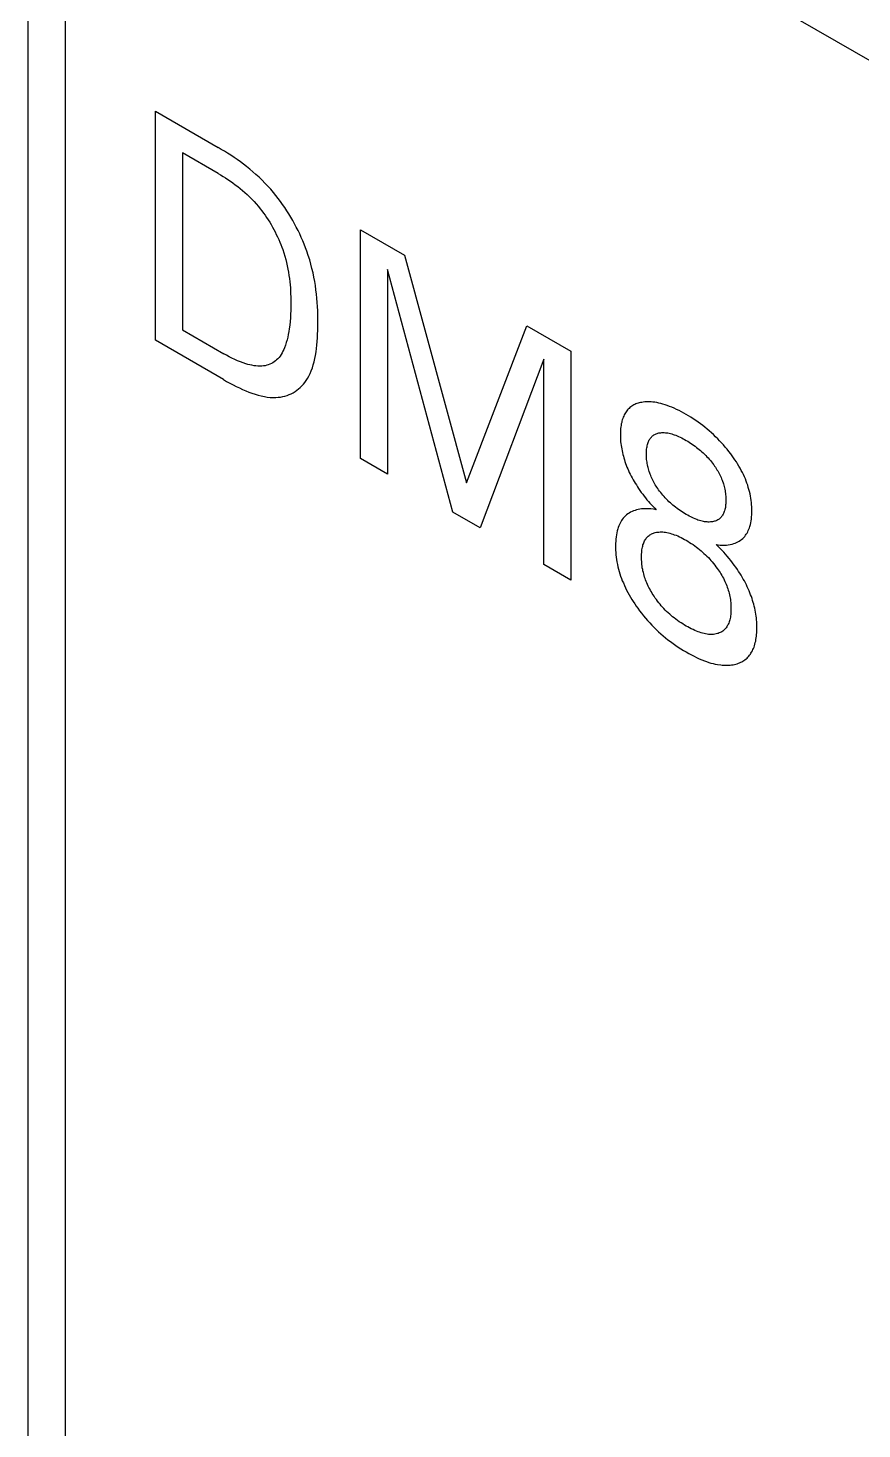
# Model space of a CAD drawing. Extents: x 0 to 420, y 0 to 297.
# Drawn here: x 170.49 to 177.03, y 143.83 to 154.82 of the extents above; entities that cross this region are included whole.
import ezdxf

# ---------------------------------------------------------------- set-up
doc = ezdxf.new("R2010")
doc.units = 0
doc.header["$LTSCALE"] = 23.1
doc.layers.add('40000_ISO', color=7, linetype='CONTINUOUS')

msp = doc.modelspace()

# ---------------------------------------------------------------- linework, layer by layer
at = {"layer": '40000_ISO', "color": 7, "linetype": 'CONTINUOUS'}
for p, q in [((170.486, 123.512), (170.486, 158.621)), ((170.779, 123.103), (170.779, 158.213)), ((194.467, 144.537), (170.779, 158.213)), ((171.486, 152.375), (171.486, 154.171)), ((171.486, 154.171), (171.979, 153.887)), ((171.698, 153.845), (171.698, 152.456)), ((171.979, 153.683), (171.698, 153.845)), ((172.003, 153.872), (171.979, 153.887)), ((172.028, 153.857), (172.003, 153.872)), ((172.053, 153.842), (172.028, 153.857)), ((172.078, 153.826), (172.053, 153.842)), ((172.103, 153.809), (172.078, 153.826)), ((172.128, 153.792), (172.103, 153.809)), ((172.153, 153.774), (172.128, 153.792)), ((171.979, 153.683), (171.998, 153.672)), ((171.998, 153.672), (172.017, 153.66)), ((172.178, 153.756), (172.153, 153.774)), ((172.202, 153.737), (172.178, 153.756)), ((172.227, 153.717), (172.202, 153.737)), ((172.251, 153.697), (172.227, 153.717)), ((172.275, 153.676), (172.251, 153.697)), ((172.299, 153.654), (172.275, 153.676)), ((172.017, 153.66), (172.036, 153.648)), ((172.036, 153.648), (172.055, 153.636)), ((172.055, 153.636), (172.075, 153.623)), ((172.075, 153.623), (172.094, 153.609)), ((172.094, 153.609), (172.113, 153.595)), ((172.113, 153.595), (172.132, 153.581)), ((172.132, 153.581), (172.151, 153.566)), ((172.151, 153.566), (172.17, 153.55)), ((172.323, 153.631), (172.299, 153.654)), ((172.346, 153.608), (172.323, 153.631)), ((172.369, 153.584), (172.346, 153.608)), ((172.391, 153.559), (172.369, 153.584)), ((172.413, 153.533), (172.391, 153.559)), ((172.17, 153.55), (172.189, 153.534)), ((172.189, 153.534), (172.207, 153.517)), ((172.207, 153.517), (172.225, 153.5)), ((172.225, 153.5), (172.243, 153.482)), ((172.243, 153.482), (172.261, 153.463)), ((172.261, 153.463), (172.278, 153.444)), ((172.432, 153.511), (172.413, 153.533)), ((172.45, 153.488), (172.432, 153.511)), ((172.467, 153.464), (172.45, 153.488)), ((172.484, 153.44), (172.467, 153.464)), ((172.278, 153.444), (172.295, 153.424)), ((172.295, 153.424), (172.309, 153.407)), ((172.309, 153.407), (172.322, 153.391)), ((172.322, 153.391), (172.334, 153.373)), ((172.334, 153.373), (172.347, 153.356)), ((172.347, 153.356), (172.359, 153.338)), ((172.359, 153.338), (172.371, 153.319)), ((172.501, 153.416), (172.484, 153.44)), ((172.517, 153.391), (172.501, 153.416)), ((172.533, 153.366), (172.517, 153.391)), ((172.549, 153.34), (172.533, 153.366)), ((172.564, 153.314), (172.549, 153.34)), ((172.371, 153.319), (172.383, 153.301)), ((172.383, 153.301), (172.394, 153.282)), ((172.394, 153.282), (172.405, 153.263)), ((172.405, 153.263), (172.415, 153.243)), ((172.415, 153.243), (172.426, 153.224)), ((172.578, 153.288), (172.564, 153.314)), ((172.592, 153.262), (172.578, 153.288)), ((172.606, 153.235), (172.592, 153.262)), ((172.619, 153.209), (172.606, 153.235)), ((173.095, 151.446), (173.095, 153.242)), ((173.095, 153.242), (173.44, 153.043)), ((172.426, 153.224), (172.435, 153.204)), ((172.435, 153.204), (172.445, 153.185)), ((172.445, 153.185), (172.454, 153.165)), ((172.454, 153.165), (172.462, 153.145)), ((172.462, 153.145), (172.47, 153.125)), ((172.47, 153.125), (172.478, 153.105)), ((172.631, 153.182), (172.619, 153.209)), ((172.643, 153.155), (172.631, 153.182)), ((172.654, 153.128), (172.643, 153.155)), ((172.664, 153.101), (172.654, 153.128)), ((172.478, 153.105), (172.485, 153.086)), ((172.485, 153.086), (172.494, 153.06)), ((172.494, 153.06), (172.502, 153.034)), ((172.502, 153.034), (172.509, 153.009)), ((172.509, 153.009), (172.515, 152.984)), ((172.674, 153.074), (172.664, 153.101)), ((172.686, 153.04), (172.674, 153.074)), ((172.697, 153.005), (172.686, 153.04)), ((173.44, 153.043), (173.929, 151.257)), ((172.515, 152.984), (172.521, 152.958)), ((172.521, 152.958), (172.526, 152.933)), ((172.526, 152.933), (172.53, 152.908)), ((172.53, 152.908), (172.534, 152.883)), ((172.707, 152.971), (172.697, 153.005)), ((172.715, 152.937), (172.707, 152.971)), ((172.723, 152.903), (172.715, 152.937)), ((172.73, 152.87), (172.723, 152.903)), ((173.308, 152.931), (173.308, 151.323)), ((173.821, 151.027), (173.308, 152.931)), ((172.534, 152.883), (172.538, 152.859)), ((172.538, 152.859), (172.54, 152.834)), ((172.54, 152.834), (172.543, 152.81)), ((172.543, 152.81), (172.545, 152.786)), ((172.736, 152.836), (172.73, 152.87)), ((172.742, 152.803), (172.736, 152.836)), ((172.746, 152.77), (172.742, 152.803)), ((172.545, 152.786), (172.546, 152.762)), ((172.546, 152.762), (172.547, 152.738)), ((172.547, 152.738), (172.548, 152.714)), ((172.548, 152.714), (172.548, 152.691)), ((172.548, 152.691), (172.549, 152.668)), ((172.75, 152.737), (172.746, 152.77)), ((172.753, 152.704), (172.75, 152.737)), ((172.756, 152.671), (172.753, 152.704)), ((172.547, 152.578), (172.545, 152.55)), ((172.548, 152.608), (172.547, 152.578)), ((172.549, 152.668), (172.548, 152.638)), ((172.548, 152.638), (172.548, 152.608)), ((172.758, 152.639), (172.756, 152.671)), ((172.76, 152.606), (172.758, 152.639)), ((172.761, 152.574), (172.76, 152.606)), ((172.761, 152.542), (172.761, 152.574)), ((172.536, 152.465), (172.533, 152.442)), ((172.54, 152.493), (172.536, 152.465)), ((172.543, 152.521), (172.54, 152.493)), ((172.545, 152.55), (172.543, 152.521)), ((172.76, 152.451), (172.761, 152.481)), ((172.761, 152.511), (172.761, 152.542)), ((172.761, 152.481), (172.761, 152.511)), ((173.929, 151.257), (174.402, 152.488)), ((174.402, 152.488), (174.747, 152.288)), ((172.02, 152.066), (171.486, 152.375)), ((171.698, 152.456), (172.022, 152.269)), ((172.513, 152.356), (172.506, 152.336)), ((172.519, 152.377), (172.513, 152.356)), ((172.524, 152.398), (172.519, 152.377)), ((172.529, 152.42), (172.524, 152.398)), ((172.533, 152.442), (172.529, 152.42)), ((172.754, 152.337), (172.756, 152.365)), ((172.756, 152.365), (172.758, 152.393)), ((172.758, 152.393), (172.759, 152.422)), ((172.759, 152.422), (172.76, 152.451)), ((172.043, 152.257), (172.022, 152.269)), ((172.065, 152.245), (172.043, 152.257)), ((172.087, 152.234), (172.065, 152.245)), ((172.456, 152.24), (172.447, 152.23)), ((172.464, 152.251), (172.456, 152.24)), ((172.472, 152.263), (172.464, 152.251)), ((172.48, 152.276), (172.472, 152.263)), ((172.487, 152.289), (172.48, 152.276)), ((172.493, 152.302), (172.487, 152.289)), ((172.499, 152.316), (172.493, 152.302)), ((172.506, 152.336), (172.499, 152.316)), ((172.737, 152.231), (172.742, 152.256)), ((172.742, 152.256), (172.747, 152.283)), ((172.747, 152.283), (172.751, 152.31)), ((172.751, 152.31), (172.754, 152.337)), ((174.747, 152.288), (174.747, 150.492)), ((172.109, 152.223), (172.087, 152.234)), ((172.131, 152.214), (172.109, 152.223)), ((172.153, 152.205), (172.131, 152.214)), ((172.175, 152.197), (172.153, 152.205)), ((172.196, 152.19), (172.175, 152.197)), ((172.212, 152.185), (172.196, 152.19)), ((172.228, 152.181), (172.212, 152.185)), ((172.244, 152.178), (172.228, 152.181)), ((172.26, 152.175), (172.244, 152.178)), ((172.275, 152.173), (172.26, 152.175)), ((172.291, 152.172), (172.275, 152.173)), ((172.306, 152.171), (172.291, 152.172)), ((172.32, 152.172), (172.306, 152.171)), ((172.335, 152.173), (172.32, 152.172)), ((172.348, 152.175), (172.335, 152.173)), ((172.36, 152.178), (172.348, 152.175)), ((172.372, 152.182), (172.36, 152.178)), ((172.384, 152.186), (172.372, 152.182)), ((172.396, 152.192), (172.384, 152.186)), ((172.407, 152.198), (172.396, 152.192)), ((172.417, 152.204), (172.407, 152.198)), ((172.428, 152.212), (172.417, 152.204)), ((172.437, 152.22), (172.428, 152.212)), ((172.447, 152.23), (172.437, 152.22)), ((172.7, 152.114), (172.709, 152.135)), ((172.709, 152.135), (172.718, 152.158)), ((172.718, 152.158), (172.725, 152.181)), ((172.725, 152.181), (172.732, 152.206)), ((172.732, 152.206), (172.737, 152.231)), ((174.534, 152.225), (174.035, 150.903)), ((174.534, 150.615), (174.534, 152.225)), ((172.02, 152.066), (172.045, 152.052)), ((172.045, 152.052), (172.07, 152.038)), ((172.07, 152.038), (172.095, 152.025)), ((172.095, 152.025), (172.12, 152.012)), ((172.635, 152.017), (172.647, 152.03)), ((172.647, 152.03), (172.658, 152.044)), ((172.658, 152.044), (172.669, 152.058)), ((172.669, 152.058), (172.679, 152.074)), ((172.679, 152.074), (172.69, 152.093)), ((172.69, 152.093), (172.7, 152.114)), ((172.12, 152.012), (172.145, 152)), ((172.145, 152), (172.17, 151.989)), ((172.17, 151.989), (172.195, 151.978)), ((172.195, 151.978), (172.22, 151.968)), ((172.22, 151.968), (172.244, 151.959)), ((172.244, 151.959), (172.269, 151.951)), ((172.269, 151.951), (172.293, 151.944)), ((172.293, 151.944), (172.317, 151.938)), ((172.317, 151.938), (172.341, 151.933)), ((172.341, 151.933), (172.364, 151.929)), ((172.364, 151.929), (172.387, 151.926)), ((172.387, 151.926), (172.41, 151.925)), ((172.41, 151.925), (172.432, 151.925)), ((172.432, 151.925), (172.45, 151.927)), ((172.45, 151.927), (172.468, 151.929)), ((172.468, 151.929), (172.486, 151.932)), ((172.486, 151.932), (172.503, 151.937)), ((172.503, 151.937), (172.519, 151.942)), ((172.519, 151.942), (172.536, 151.948)), ((172.536, 151.948), (172.551, 151.955)), ((172.551, 151.955), (172.567, 151.963)), ((172.567, 151.963), (172.582, 151.972)), ((172.582, 151.972), (172.596, 151.982)), ((172.596, 151.982), (172.61, 151.993)), ((172.61, 151.993), (172.623, 152.004)), ((172.623, 152.004), (172.635, 152.017)), ((175.175, 151.805), (175.171, 151.797)), ((175.18, 151.813), (175.175, 151.805)), ((175.186, 151.82), (175.18, 151.813)), ((175.191, 151.828), (175.186, 151.82)), ((175.197, 151.834), (175.191, 151.828)), ((175.204, 151.84), (175.197, 151.834)), ((175.21, 151.846), (175.204, 151.84)), ((175.217, 151.852), (175.21, 151.846)), ((175.225, 151.858), (175.217, 151.852)), ((175.233, 151.862), (175.225, 151.858)), ((175.241, 151.867), (175.233, 151.862)), ((175.249, 151.871), (175.241, 151.867)), ((175.257, 151.875), (175.249, 151.871)), ((175.266, 151.878), (175.257, 151.875)), ((175.275, 151.881), (175.266, 151.878)), ((175.284, 151.883), (175.275, 151.881)), ((175.293, 151.886), (175.284, 151.883)), ((175.303, 151.887), (175.293, 151.886)), ((175.315, 151.889), (175.303, 151.887)), ((175.327, 151.891), (175.315, 151.889)), ((175.34, 151.891), (175.327, 151.891)), ((175.352, 151.892), (175.34, 151.891)), ((175.365, 151.891), (175.352, 151.892)), ((175.378, 151.891), (175.365, 151.891)), ((175.391, 151.89), (175.378, 151.891)), ((175.405, 151.888), (175.391, 151.89)), ((175.421, 151.885), (175.405, 151.888)), ((175.437, 151.882), (175.421, 151.885)), ((175.454, 151.878), (175.437, 151.882)), ((175.47, 151.873), (175.454, 151.878)), ((175.487, 151.868), (175.47, 151.873)), ((175.504, 151.863), (175.487, 151.868)), ((175.521, 151.856), (175.504, 151.863)), ((175.54, 151.849), (175.521, 151.856)), ((175.558, 151.841), (175.54, 151.849)), ((175.577, 151.832), (175.558, 151.841)), ((175.596, 151.823), (175.577, 151.832)), ((175.615, 151.813), (175.596, 151.823)), ((175.633, 151.803), (175.615, 151.813)), ((175.652, 151.793), (175.633, 151.803)), ((175.14, 151.695), (175.138, 151.682)), ((175.141, 151.706), (175.14, 151.695)), ((175.143, 151.718), (175.141, 151.706)), ((175.146, 151.729), (175.143, 151.718)), ((175.148, 151.74), (175.146, 151.729)), ((175.151, 151.751), (175.148, 151.74)), ((175.155, 151.761), (175.151, 151.751)), ((175.158, 151.771), (175.155, 151.761)), ((175.162, 151.78), (175.158, 151.771)), ((175.166, 151.789), (175.162, 151.78)), ((175.171, 151.797), (175.166, 151.789)), ((175.671, 151.782), (175.652, 151.793)), ((175.69, 151.77), (175.671, 151.782)), ((175.708, 151.758), (175.69, 151.77)), ((175.727, 151.746), (175.708, 151.758)), ((175.746, 151.733), (175.727, 151.746)), ((175.764, 151.719), (175.746, 151.733)), ((175.783, 151.705), (175.764, 151.719)), ((175.8, 151.692), (175.783, 151.705)), ((175.817, 151.678), (175.8, 151.692)), ((175.137, 151.658), (175.136, 151.645)), ((175.136, 151.645), (175.136, 151.632)), ((175.136, 151.632), (175.136, 151.619)), ((175.136, 151.619), (175.137, 151.605)), ((175.138, 151.682), (175.137, 151.67)), ((175.137, 151.67), (175.137, 151.658)), ((175.137, 151.605), (175.137, 151.592)), ((175.137, 151.592), (175.138, 151.578)), ((175.356, 151.579), (175.359, 151.585)), ((175.359, 151.585), (175.362, 151.592)), ((175.362, 151.592), (175.366, 151.598)), ((175.366, 151.598), (175.37, 151.604)), ((175.37, 151.604), (175.374, 151.609)), ((175.374, 151.609), (175.379, 151.615)), ((175.379, 151.615), (175.383, 151.619)), ((175.383, 151.619), (175.388, 151.624)), ((175.388, 151.624), (175.394, 151.628)), ((175.394, 151.628), (175.399, 151.632)), ((175.399, 151.632), (175.405, 151.635)), ((175.405, 151.635), (175.411, 151.638)), ((175.411, 151.638), (175.417, 151.641)), ((175.417, 151.641), (175.424, 151.643)), ((175.424, 151.643), (175.43, 151.645)), ((175.43, 151.645), (175.437, 151.647)), ((175.437, 151.647), (175.445, 151.648)), ((175.445, 151.648), (175.454, 151.649)), ((175.454, 151.649), (175.462, 151.65)), ((175.462, 151.65), (175.471, 151.65)), ((175.471, 151.65), (175.48, 151.65)), ((175.48, 151.65), (175.489, 151.649)), ((175.489, 151.649), (175.498, 151.648)), ((175.498, 151.648), (175.508, 151.647)), ((175.508, 151.647), (175.518, 151.645)), ((175.518, 151.645), (175.528, 151.642)), ((175.528, 151.642), (175.539, 151.64)), ((175.539, 151.64), (175.549, 151.636)), ((175.549, 151.636), (175.559, 151.633)), ((175.559, 151.633), (175.57, 151.629)), ((175.57, 151.629), (175.582, 151.624)), ((175.582, 151.624), (175.593, 151.619)), ((175.593, 151.619), (175.605, 151.614)), ((175.605, 151.614), (175.617, 151.608)), ((175.617, 151.608), (175.628, 151.602)), ((175.628, 151.602), (175.64, 151.596)), ((175.64, 151.596), (175.652, 151.589)), ((175.652, 151.589), (175.664, 151.582)), ((175.664, 151.582), (175.676, 151.575)), ((175.834, 151.664), (175.817, 151.678)), ((175.85, 151.649), (175.834, 151.664)), ((175.867, 151.634), (175.85, 151.649)), ((175.883, 151.618), (175.867, 151.634)), ((175.9, 151.602), (175.883, 151.618)), ((175.915, 151.586), (175.9, 151.602)), ((175.93, 151.57), (175.915, 151.586)), ((175.138, 151.578), (175.14, 151.564)), ((175.14, 151.564), (175.142, 151.55)), ((175.142, 151.55), (175.144, 151.536)), ((175.144, 151.536), (175.146, 151.522)), ((175.146, 151.522), (175.149, 151.507)), ((175.149, 151.507), (175.152, 151.493)), ((175.152, 151.493), (175.155, 151.479)), ((175.155, 151.479), (175.159, 151.465)), ((175.34, 151.491), (175.341, 151.501)), ((175.34, 151.481), (175.34, 151.491)), ((175.34, 151.471), (175.34, 151.481)), ((175.341, 151.461), (175.34, 151.471)), ((175.341, 151.511), (175.342, 151.52)), ((175.341, 151.501), (175.341, 151.511)), ((175.342, 151.52), (175.343, 151.53)), ((175.343, 151.53), (175.345, 151.539)), ((175.345, 151.539), (175.346, 151.547)), ((175.346, 151.547), (175.348, 151.556)), ((175.348, 151.556), (175.351, 151.564)), ((175.351, 151.564), (175.353, 151.572)), ((175.353, 151.572), (175.356, 151.579)), ((175.676, 151.575), (175.687, 151.567)), ((175.687, 151.567), (175.699, 151.559)), ((175.699, 151.559), (175.711, 151.551)), ((175.711, 151.551), (175.723, 151.543)), ((175.723, 151.543), (175.734, 151.534)), ((175.734, 151.534), (175.745, 151.526)), ((175.745, 151.526), (175.755, 151.517)), ((175.755, 151.517), (175.765, 151.509)), ((175.765, 151.509), (175.776, 151.5)), ((175.776, 151.5), (175.786, 151.49)), ((175.786, 151.49), (175.796, 151.481)), ((175.796, 151.481), (175.806, 151.471)), ((175.806, 151.471), (175.815, 151.461)), ((175.945, 151.554), (175.93, 151.57)), ((175.959, 151.537), (175.945, 151.554)), ((175.974, 151.52), (175.959, 151.537)), ((175.988, 151.502), (175.974, 151.52)), ((176.002, 151.484), (175.988, 151.502)), ((176.013, 151.468), (176.002, 151.484)), ((173.308, 151.323), (173.095, 151.446)), ((175.159, 151.465), (175.163, 151.451)), ((175.163, 151.451), (175.167, 151.437)), ((175.167, 151.437), (175.172, 151.423)), ((175.172, 151.423), (175.177, 151.408)), ((175.177, 151.408), (175.182, 151.394)), ((175.182, 151.394), (175.187, 151.38)), ((175.187, 151.38), (175.193, 151.366)), ((175.193, 151.366), (175.199, 151.352)), ((175.341, 151.45), (175.341, 151.461)), ((175.342, 151.44), (175.341, 151.45)), ((175.343, 151.429), (175.342, 151.44)), ((175.345, 151.418), (175.343, 151.429)), ((175.346, 151.407), (175.345, 151.418)), ((175.348, 151.396), (175.346, 151.407)), ((175.351, 151.385), (175.348, 151.396)), ((175.353, 151.375), (175.351, 151.385)), ((175.356, 151.365), (175.353, 151.375)), ((175.359, 151.354), (175.356, 151.365)), ((175.815, 151.461), (175.824, 151.451)), ((175.824, 151.451), (175.833, 151.441)), ((175.833, 151.441), (175.842, 151.431)), ((175.842, 151.431), (175.85, 151.42)), ((175.85, 151.42), (175.859, 151.41)), ((175.859, 151.41), (175.867, 151.399)), ((175.867, 151.399), (175.869, 151.396)), ((175.869, 151.396), (175.875, 151.387)), ((175.875, 151.387), (175.882, 151.378)), ((175.882, 151.378), (175.888, 151.368)), ((175.888, 151.368), (175.894, 151.359)), ((176.024, 151.453), (176.013, 151.468)), ((176.035, 151.437), (176.024, 151.453)), ((176.046, 151.42), (176.035, 151.437)), ((176.056, 151.404), (176.046, 151.42)), ((176.066, 151.387), (176.056, 151.404)), ((176.076, 151.37), (176.066, 151.387)), ((176.085, 151.353), (176.076, 151.37)), ((175.199, 151.352), (175.206, 151.338)), ((175.206, 151.338), (175.213, 151.323)), ((175.213, 151.323), (175.22, 151.309)), ((175.22, 151.309), (175.228, 151.295)), ((175.228, 151.295), (175.236, 151.28)), ((175.236, 151.28), (175.244, 151.266)), ((175.244, 151.266), (175.252, 151.252)), ((175.252, 151.252), (175.261, 151.239)), ((175.362, 151.344), (175.359, 151.354)), ((175.366, 151.333), (175.362, 151.344)), ((175.37, 151.323), (175.366, 151.333)), ((175.374, 151.313), (175.37, 151.323)), ((175.378, 151.302), (175.374, 151.313)), ((175.383, 151.292), (175.378, 151.302)), ((175.388, 151.282), (175.383, 151.292)), ((175.393, 151.271), (175.388, 151.282)), ((175.399, 151.261), (175.393, 151.271)), ((175.404, 151.251), (175.399, 151.261)), ((175.41, 151.241), (175.404, 151.251)), ((175.894, 151.359), (175.9, 151.349)), ((175.9, 151.349), (175.905, 151.339)), ((175.905, 151.339), (175.911, 151.329)), ((175.911, 151.329), (175.916, 151.319)), ((175.916, 151.319), (175.921, 151.309)), ((175.921, 151.309), (175.926, 151.299)), ((175.926, 151.299), (175.93, 151.288)), ((175.93, 151.288), (175.934, 151.278)), ((175.934, 151.278), (175.938, 151.268)), ((175.938, 151.268), (175.942, 151.257)), ((175.942, 151.257), (175.945, 151.247)), ((176.094, 151.336), (176.085, 151.353)), ((176.102, 151.32), (176.094, 151.336)), ((176.109, 151.303), (176.102, 151.32)), ((176.117, 151.287), (176.109, 151.303)), ((176.123, 151.27), (176.117, 151.287)), ((176.129, 151.253), (176.123, 151.27)), ((176.135, 151.237), (176.129, 151.253)), ((175.261, 151.239), (175.269, 151.225)), ((175.269, 151.225), (175.278, 151.211)), ((175.278, 151.211), (175.289, 151.196)), ((175.289, 151.196), (175.3, 151.181)), ((175.3, 151.181), (175.311, 151.166)), ((175.311, 151.166), (175.322, 151.151)), ((175.322, 151.151), (175.333, 151.137)), ((175.416, 151.231), (175.41, 151.241)), ((175.423, 151.221), (175.416, 151.231)), ((175.429, 151.211), (175.423, 151.221)), ((175.436, 151.202), (175.429, 151.211)), ((175.444, 151.191), (175.436, 151.202)), ((175.453, 151.18), (175.444, 151.191)), ((175.461, 151.169), (175.453, 151.18)), ((175.47, 151.158), (175.461, 151.169)), ((175.479, 151.148), (175.47, 151.158)), ((175.488, 151.138), (175.479, 151.148)), ((175.945, 151.247), (175.948, 151.237)), ((175.948, 151.237), (175.951, 151.227)), ((175.951, 151.227), (175.953, 151.216)), ((175.953, 151.216), (175.956, 151.205)), ((175.956, 151.205), (175.958, 151.194)), ((175.958, 151.194), (175.959, 151.184)), ((175.959, 151.184), (175.961, 151.173)), ((175.961, 151.173), (175.962, 151.162)), ((175.962, 151.162), (175.963, 151.152)), ((175.963, 151.152), (175.964, 151.141)), ((175.964, 151.141), (175.964, 151.131)), ((176.14, 151.22), (176.135, 151.237)), ((176.145, 151.203), (176.14, 151.22)), ((176.15, 151.187), (176.145, 151.203)), ((176.154, 151.169), (176.15, 151.187)), ((176.157, 151.152), (176.154, 151.169)), ((176.16, 151.135), (176.157, 151.152)), ((175.227, 151.031), (175.216, 151.025)), ((175.239, 151.036), (175.227, 151.031)), ((175.251, 151.04), (175.239, 151.036)), ((175.263, 151.044), (175.251, 151.04)), ((175.275, 151.047), (175.263, 151.044)), ((175.288, 151.05), (175.275, 151.047)), ((175.301, 151.051), (175.288, 151.05)), ((175.314, 151.053), (175.301, 151.051)), ((175.328, 151.053), (175.314, 151.053)), ((175.342, 151.053), (175.328, 151.053)), ((175.333, 151.137), (175.344, 151.123)), ((175.356, 151.053), (175.342, 151.053)), ((175.344, 151.123), (175.356, 151.109)), ((175.356, 151.109), (175.368, 151.096)), ((175.376, 151.051), (175.356, 151.053)), ((175.368, 151.096), (175.38, 151.082)), ((175.397, 151.048), (175.376, 151.051)), ((175.38, 151.082), (175.392, 151.069)), ((175.392, 151.069), (175.405, 151.057)), ((175.417, 151.045), (175.397, 151.048)), ((175.405, 151.057), (175.417, 151.045)), ((175.497, 151.128), (175.488, 151.138)), ((175.507, 151.118), (175.497, 151.128)), ((175.517, 151.108), (175.507, 151.118)), ((175.528, 151.099), (175.517, 151.108)), ((175.538, 151.09), (175.528, 151.099)), ((175.548, 151.081), (175.538, 151.09)), ((175.559, 151.072), (175.548, 151.081)), ((175.569, 151.064), (175.559, 151.072)), ((175.581, 151.055), (175.569, 151.064)), ((175.593, 151.046), (175.581, 151.055)), ((175.605, 151.038), (175.593, 151.046)), ((175.616, 151.03), (175.605, 151.038)), ((175.628, 151.023), (175.616, 151.03)), ((175.951, 151.03), (175.948, 151.023)), ((175.953, 151.037), (175.951, 151.03)), ((175.956, 151.046), (175.953, 151.037)), ((175.958, 151.054), (175.956, 151.046)), ((175.96, 151.063), (175.958, 151.054)), ((175.961, 151.072), (175.96, 151.063)), ((175.962, 151.082), (175.961, 151.072)), ((175.963, 151.091), (175.962, 151.082)), ((175.964, 151.101), (175.963, 151.091)), ((175.964, 151.131), (175.964, 151.121)), ((175.964, 151.121), (175.964, 151.111)), ((175.964, 151.111), (175.964, 151.101)), ((176.163, 151.118), (176.16, 151.135)), ((176.165, 151.101), (176.163, 151.118)), ((176.166, 151.085), (176.165, 151.101)), ((176.167, 151.068), (176.166, 151.085)), ((176.168, 151.052), (176.167, 151.068)), ((176.168, 151.036), (176.168, 151.052)), ((176.168, 151.02), (176.168, 151.036)), ((174.035, 150.903), (173.821, 151.027)), ((175.128, 150.929), (175.123, 150.918)), ((175.133, 150.94), (175.128, 150.929)), ((175.139, 150.95), (175.133, 150.94)), ((175.145, 150.96), (175.139, 150.95)), ((175.151, 150.969), (175.145, 150.96)), ((175.158, 150.978), (175.151, 150.969)), ((175.166, 150.986), (175.158, 150.978)), ((175.175, 150.996), (175.166, 150.986)), ((175.184, 151.004), (175.175, 150.996)), ((175.194, 151.012), (175.184, 151.004)), ((175.205, 151.019), (175.194, 151.012)), ((175.216, 151.025), (175.205, 151.019)), ((175.64, 151.015), (175.628, 151.023)), ((175.652, 151.008), (175.64, 151.015)), ((175.664, 151.002), (175.652, 151.008)), ((175.676, 150.995), (175.664, 151.002)), ((175.688, 150.989), (175.676, 150.995)), ((175.7, 150.983), (175.688, 150.989)), ((175.711, 150.978), (175.7, 150.983)), ((175.723, 150.973), (175.711, 150.978)), ((175.735, 150.968), (175.723, 150.973)), ((175.745, 150.964), (175.735, 150.968)), ((175.756, 150.961), (175.745, 150.964)), ((175.766, 150.958), (175.756, 150.961)), ((175.777, 150.955), (175.766, 150.958)), ((175.787, 150.953), (175.777, 150.955)), ((175.797, 150.951), (175.787, 150.953)), ((175.807, 150.95), (175.797, 150.951)), ((175.816, 150.949), (175.807, 150.95)), ((175.825, 150.948), (175.816, 150.949)), ((175.834, 150.948), (175.825, 150.948)), ((175.843, 150.949), (175.834, 150.948)), ((175.851, 150.949), (175.843, 150.949)), ((175.86, 150.951), (175.851, 150.949)), ((175.868, 150.952), (175.86, 150.951)), ((175.875, 150.954), (175.868, 150.952)), ((175.881, 150.956), (175.875, 150.954)), ((175.888, 150.959), (175.881, 150.956)), ((175.894, 150.961), (175.888, 150.959)), ((175.9, 150.965), (175.894, 150.961)), ((175.906, 150.968), (175.9, 150.965)), ((175.911, 150.972), (175.906, 150.968)), ((175.916, 150.976), (175.911, 150.972)), ((175.921, 150.981), (175.916, 150.976)), ((175.926, 150.986), (175.921, 150.981)), ((175.93, 150.991), (175.926, 150.986)), ((175.935, 150.997), (175.93, 150.991)), ((175.938, 151.003), (175.935, 150.997)), ((175.942, 151.009), (175.938, 151.003)), ((175.945, 151.016), (175.942, 151.009)), ((175.948, 151.023), (175.945, 151.016)), ((176.152, 150.914), (176.156, 150.928)), ((176.156, 150.928), (176.159, 150.942)), ((176.159, 150.942), (176.162, 150.957)), ((176.162, 150.957), (176.164, 150.972)), ((176.164, 150.972), (176.166, 150.988)), ((176.166, 150.988), (176.167, 151.004)), ((176.167, 151.004), (176.168, 151.02)), ((175.1, 150.815), (175.099, 150.798)), ((175.102, 150.832), (175.1, 150.815)), ((175.104, 150.848), (175.102, 150.832)), ((175.107, 150.864), (175.104, 150.848)), ((175.11, 150.879), (175.107, 150.864)), ((175.115, 150.894), (175.11, 150.879)), ((175.119, 150.906), (175.115, 150.894)), ((175.123, 150.918), (175.119, 150.906)), ((175.33, 150.808), (175.335, 150.815)), ((175.335, 150.815), (175.339, 150.821)), ((175.339, 150.821), (175.344, 150.827)), ((175.344, 150.827), (175.349, 150.833)), ((175.349, 150.833), (175.355, 150.838)), ((175.355, 150.838), (175.361, 150.843)), ((175.361, 150.843), (175.367, 150.847)), ((175.367, 150.847), (175.374, 150.851)), ((175.374, 150.851), (175.381, 150.855)), ((175.381, 150.855), (175.387, 150.858)), ((175.387, 150.858), (175.395, 150.861)), ((175.395, 150.861), (175.402, 150.864)), ((175.402, 150.864), (175.41, 150.866)), ((175.41, 150.866), (175.419, 150.868)), ((175.419, 150.868), (175.428, 150.869)), ((175.428, 150.869), (175.438, 150.87)), ((175.438, 150.87), (175.448, 150.871)), ((175.448, 150.871), (175.458, 150.871)), ((175.458, 150.871), (175.468, 150.871)), ((175.468, 150.871), (175.479, 150.87)), ((175.479, 150.87), (175.49, 150.868)), ((175.49, 150.868), (175.501, 150.866)), ((175.501, 150.866), (175.513, 150.864)), ((175.513, 150.864), (175.524, 150.861)), ((175.524, 150.861), (175.536, 150.857)), ((175.536, 150.857), (175.548, 150.854)), ((175.548, 150.854), (175.559, 150.849)), ((175.559, 150.849), (175.573, 150.844)), ((175.573, 150.844), (175.586, 150.839)), ((175.586, 150.839), (175.599, 150.833)), ((175.599, 150.833), (175.612, 150.826)), ((175.612, 150.826), (175.625, 150.819)), ((175.625, 150.819), (175.639, 150.812)), ((175.639, 150.812), (175.652, 150.805)), ((176.078, 150.805), (176.087, 150.812)), ((176.087, 150.812), (176.096, 150.82)), ((176.096, 150.82), (176.105, 150.828)), ((176.105, 150.828), (176.112, 150.836)), ((176.112, 150.836), (176.118, 150.844)), ((176.118, 150.844), (176.124, 150.853)), ((176.124, 150.853), (176.13, 150.862)), ((176.13, 150.862), (176.135, 150.872)), ((176.135, 150.872), (176.14, 150.882)), ((176.14, 150.882), (176.144, 150.892)), ((176.144, 150.892), (176.149, 150.903)), ((176.149, 150.903), (176.152, 150.914)), ((175.099, 150.798), (175.098, 150.781)), ((175.098, 150.781), (175.098, 150.763)), ((175.098, 150.763), (175.098, 150.746)), ((175.098, 150.746), (175.098, 150.728)), ((175.098, 150.728), (175.099, 150.71)), ((175.099, 150.71), (175.101, 150.692)), ((175.302, 150.697), (175.303, 150.708)), ((175.303, 150.708), (175.304, 150.719)), ((175.304, 150.719), (175.305, 150.73)), ((175.305, 150.73), (175.307, 150.74)), ((175.307, 150.74), (175.309, 150.75)), ((175.309, 150.75), (175.311, 150.76)), ((175.311, 150.76), (175.313, 150.769)), ((175.313, 150.769), (175.316, 150.777)), ((175.316, 150.777), (175.319, 150.786)), ((175.319, 150.786), (175.323, 150.793)), ((175.323, 150.793), (175.326, 150.801)), ((175.326, 150.801), (175.33, 150.808)), ((175.652, 150.805), (175.665, 150.797)), ((175.665, 150.797), (175.679, 150.789)), ((175.679, 150.789), (175.692, 150.78)), ((175.692, 150.78), (175.706, 150.771)), ((175.706, 150.771), (175.719, 150.762)), ((175.719, 150.762), (175.732, 150.752)), ((175.732, 150.752), (175.745, 150.742)), ((175.745, 150.742), (175.757, 150.733)), ((175.757, 150.733), (175.769, 150.723)), ((175.769, 150.723), (175.781, 150.713)), ((175.781, 150.713), (175.792, 150.702)), ((175.792, 150.702), (175.804, 150.692)), ((175.902, 150.758), (175.887, 150.772)), ((175.887, 150.772), (175.904, 150.77)), ((175.917, 150.743), (175.902, 150.758)), ((175.904, 150.77), (175.92, 150.768)), ((175.932, 150.728), (175.917, 150.743)), ((175.92, 150.768), (175.937, 150.767)), ((175.947, 150.712), (175.932, 150.728)), ((175.937, 150.767), (175.952, 150.767)), ((175.961, 150.696), (175.947, 150.712)), ((175.952, 150.767), (175.968, 150.767)), ((175.968, 150.767), (175.983, 150.769)), ((175.983, 150.769), (175.998, 150.771)), ((175.998, 150.771), (176.012, 150.774)), ((176.012, 150.774), (176.026, 150.779)), ((176.026, 150.779), (176.037, 150.783)), ((176.037, 150.783), (176.048, 150.787)), ((176.048, 150.787), (176.058, 150.793)), ((176.058, 150.793), (176.068, 150.798)), ((176.068, 150.798), (176.078, 150.805)), ((174.747, 150.492), (174.534, 150.615)), ((175.101, 150.692), (175.103, 150.673)), ((175.103, 150.673), (175.106, 150.654)), ((175.106, 150.654), (175.109, 150.635)), ((175.109, 150.635), (175.113, 150.616)), ((175.113, 150.616), (175.117, 150.597)), ((175.117, 150.597), (175.121, 150.579)), ((175.301, 150.675), (175.302, 150.686)), ((175.302, 150.663), (175.301, 150.675)), ((175.302, 150.686), (175.302, 150.697)), ((175.302, 150.651), (175.302, 150.663)), ((175.303, 150.639), (175.302, 150.651)), ((175.304, 150.627), (175.303, 150.639)), ((175.305, 150.615), (175.304, 150.627)), ((175.306, 150.602), (175.305, 150.615)), ((175.308, 150.59), (175.306, 150.602)), ((175.311, 150.577), (175.308, 150.59)), ((175.804, 150.692), (175.815, 150.68)), ((175.815, 150.68), (175.827, 150.669)), ((175.827, 150.669), (175.837, 150.658)), ((175.837, 150.658), (175.847, 150.646)), ((175.847, 150.646), (175.857, 150.635)), ((175.857, 150.635), (175.867, 150.623)), ((175.867, 150.623), (175.877, 150.61)), ((175.877, 150.61), (175.886, 150.598)), ((175.886, 150.598), (175.896, 150.585)), ((175.975, 150.68), (175.961, 150.696)), ((175.989, 150.663), (175.975, 150.68)), ((176.003, 150.646), (175.989, 150.663)), ((176.016, 150.629), (176.003, 150.646)), ((176.029, 150.611), (176.016, 150.629)), ((176.042, 150.593), (176.029, 150.611)), ((176.054, 150.575), (176.042, 150.593)), ((175.121, 150.579), (175.126, 150.561)), ((175.126, 150.561), (175.132, 150.543)), ((175.132, 150.543), (175.138, 150.524)), ((175.138, 150.524), (175.144, 150.506)), ((175.144, 150.506), (175.151, 150.488)), ((175.151, 150.488), (175.159, 150.47)), ((175.313, 150.565), (175.311, 150.577)), ((175.316, 150.553), (175.313, 150.565)), ((175.319, 150.541), (175.316, 150.553)), ((175.322, 150.529), (175.319, 150.541)), ((175.326, 150.517), (175.322, 150.529)), ((175.33, 150.505), (175.326, 150.517)), ((175.334, 150.494), (175.33, 150.505)), ((175.339, 150.482), (175.334, 150.494)), ((175.343, 150.47), (175.339, 150.482)), ((175.896, 150.585), (175.903, 150.574)), ((175.903, 150.574), (175.911, 150.563)), ((175.911, 150.563), (175.918, 150.552)), ((175.918, 150.552), (175.925, 150.541)), ((175.925, 150.541), (175.931, 150.53)), ((175.931, 150.53), (175.938, 150.518)), ((175.938, 150.518), (175.944, 150.507)), ((175.944, 150.507), (175.95, 150.495)), ((175.95, 150.495), (175.956, 150.483)), ((175.956, 150.483), (175.961, 150.472)), ((176.064, 150.56), (176.054, 150.575)), ((176.073, 150.546), (176.064, 150.56)), ((176.083, 150.531), (176.073, 150.546)), ((176.092, 150.516), (176.083, 150.531)), ((176.1, 150.501), (176.092, 150.516)), ((176.109, 150.486), (176.1, 150.501)), ((176.117, 150.47), (176.109, 150.486)), ((175.159, 150.47), (175.167, 150.451)), ((175.167, 150.451), (175.175, 150.433)), ((175.175, 150.433), (175.184, 150.415)), ((175.184, 150.415), (175.194, 150.396)), ((175.194, 150.396), (175.204, 150.378)), ((175.204, 150.378), (175.214, 150.359)), ((175.349, 150.458), (175.343, 150.47)), ((175.354, 150.446), (175.349, 150.458)), ((175.36, 150.434), (175.354, 150.446)), ((175.366, 150.423), (175.36, 150.434)), ((175.372, 150.411), (175.366, 150.423)), ((175.379, 150.4), (175.372, 150.411)), ((175.386, 150.388), (175.379, 150.4)), ((175.393, 150.377), (175.386, 150.388)), ((175.4, 150.366), (175.393, 150.377)), ((175.961, 150.472), (175.966, 150.46)), ((175.966, 150.46), (175.971, 150.448)), ((175.971, 150.448), (175.975, 150.436)), ((175.975, 150.436), (175.979, 150.425)), ((175.979, 150.425), (175.983, 150.413)), ((175.983, 150.413), (175.986, 150.401)), ((175.986, 150.401), (175.989, 150.39)), ((175.989, 150.39), (175.992, 150.378)), ((175.992, 150.378), (175.994, 150.365)), ((176.125, 150.455), (176.117, 150.47)), ((176.132, 150.439), (176.125, 150.455)), ((176.14, 150.424), (176.132, 150.439)), ((176.146, 150.409), (176.14, 150.424)), ((176.152, 150.394), (176.146, 150.409)), ((176.158, 150.378), (176.152, 150.394)), ((176.164, 150.363), (176.158, 150.378)), ((175.214, 150.359), (175.225, 150.341)), ((175.225, 150.341), (175.236, 150.324)), ((175.236, 150.324), (175.248, 150.306)), ((175.248, 150.306), (175.26, 150.289)), ((175.26, 150.289), (175.272, 150.272)), ((175.272, 150.272), (175.287, 150.252)), ((175.407, 150.355), (175.4, 150.366)), ((175.41, 150.352), (175.407, 150.355)), ((175.419, 150.34), (175.41, 150.352)), ((175.428, 150.327), (175.419, 150.34)), ((175.437, 150.315), (175.428, 150.327)), ((175.447, 150.303), (175.437, 150.315)), ((175.457, 150.292), (175.447, 150.303)), ((175.467, 150.281), (175.457, 150.292)), ((175.477, 150.27), (175.467, 150.281)), ((175.488, 150.258), (175.477, 150.27)), ((175.994, 150.365), (175.997, 150.353)), ((175.997, 150.353), (175.999, 150.341)), ((175.999, 150.341), (176, 150.328)), ((176, 150.328), (176.002, 150.316)), ((176.002, 150.316), (176.003, 150.304)), ((176.003, 150.304), (176.003, 150.293)), ((176.003, 150.293), (176.004, 150.281)), ((176.004, 150.281), (176.004, 150.269)), ((176.004, 150.269), (176.004, 150.258)), ((176.169, 150.348), (176.164, 150.363)), ((176.174, 150.333), (176.169, 150.348)), ((176.179, 150.318), (176.174, 150.333)), ((176.183, 150.303), (176.179, 150.318)), ((176.187, 150.288), (176.183, 150.303)), ((176.191, 150.273), (176.187, 150.288)), ((176.194, 150.257), (176.191, 150.273)), ((175.287, 150.252), (175.302, 150.232)), ((175.302, 150.232), (175.317, 150.213)), ((175.317, 150.213), (175.333, 150.194)), ((175.333, 150.194), (175.349, 150.175)), ((175.349, 150.175), (175.366, 150.157)), ((175.366, 150.157), (175.382, 150.14)), ((175.499, 150.247), (175.488, 150.258)), ((175.511, 150.236), (175.499, 150.247)), ((175.523, 150.225), (175.511, 150.236)), ((175.534, 150.215), (175.523, 150.225)), ((175.546, 150.205), (175.534, 150.215)), ((175.558, 150.196), (175.546, 150.205)), ((175.572, 150.186), (175.558, 150.196)), ((175.585, 150.176), (175.572, 150.186)), ((175.598, 150.166), (175.585, 150.176)), ((175.612, 150.157), (175.598, 150.166)), ((175.625, 150.149), (175.612, 150.157)), ((175.986, 150.156), (175.983, 150.148)), ((175.989, 150.164), (175.986, 150.156)), ((175.992, 150.173), (175.989, 150.164)), ((175.995, 150.182), (175.992, 150.173)), ((175.997, 150.192), (175.995, 150.182)), ((175.999, 150.203), (175.997, 150.192)), ((176, 150.213), (175.999, 150.203)), ((176.002, 150.224), (176, 150.213)), ((176.003, 150.235), (176.002, 150.224)), ((176.004, 150.258), (176.003, 150.246)), ((176.003, 150.246), (176.003, 150.235)), ((176.197, 150.242), (176.194, 150.257)), ((176.2, 150.226), (176.197, 150.242)), ((176.202, 150.211), (176.2, 150.226)), ((176.204, 150.196), (176.202, 150.211)), ((176.205, 150.181), (176.204, 150.196)), ((176.206, 150.166), (176.205, 150.181)), ((176.207, 150.151), (176.206, 150.166)), ((176.208, 150.137), (176.207, 150.151)), ((175.382, 150.14), (175.4, 150.122)), ((175.4, 150.122), (175.417, 150.104)), ((175.417, 150.104), (175.435, 150.087)), ((175.435, 150.087), (175.454, 150.071)), ((175.454, 150.071), (175.472, 150.055)), ((175.472, 150.055), (175.49, 150.04)), ((175.49, 150.04), (175.509, 150.025)), ((175.639, 150.14), (175.625, 150.149)), ((175.652, 150.132), (175.639, 150.14)), ((175.666, 150.125), (175.652, 150.132)), ((175.679, 150.118), (175.666, 150.125)), ((175.692, 150.111), (175.679, 150.118)), ((175.706, 150.104), (175.692, 150.111)), ((175.719, 150.098), (175.706, 150.104)), ((175.733, 150.093), (175.719, 150.098)), ((175.746, 150.087), (175.733, 150.093)), ((175.758, 150.083), (175.746, 150.087)), ((175.77, 150.079), (175.758, 150.083)), ((175.781, 150.076), (175.77, 150.079)), ((175.793, 150.073), (175.781, 150.076)), ((175.805, 150.071), (175.793, 150.073)), ((175.816, 150.069), (175.805, 150.071)), ((175.827, 150.067), (175.816, 150.069)), ((175.838, 150.067), (175.827, 150.067)), ((175.848, 150.066), (175.838, 150.067)), ((175.858, 150.067), (175.848, 150.066)), ((175.868, 150.067), (175.858, 150.067)), ((175.878, 150.069), (175.868, 150.067)), ((175.888, 150.07), (175.878, 150.069)), ((175.897, 150.073), (175.888, 150.07)), ((175.904, 150.075), (175.897, 150.073)), ((175.912, 150.078), (175.904, 150.075)), ((175.919, 150.081), (175.912, 150.078)), ((175.926, 150.084), (175.919, 150.081)), ((175.932, 150.088), (175.926, 150.084)), ((175.939, 150.092), (175.932, 150.088)), ((175.945, 150.097), (175.939, 150.092)), ((175.951, 150.102), (175.945, 150.097)), ((175.956, 150.107), (175.951, 150.102)), ((175.961, 150.113), (175.956, 150.107)), ((175.966, 150.119), (175.961, 150.113)), ((175.971, 150.126), (175.966, 150.119)), ((175.975, 150.133), (175.971, 150.126)), ((175.979, 150.14), (175.975, 150.133)), ((175.983, 150.148), (175.979, 150.14)), ((176.202, 150.04), (176.204, 150.053)), ((176.204, 150.053), (176.205, 150.066)), ((176.205, 150.066), (176.206, 150.08)), ((176.206, 150.08), (176.207, 150.094)), ((176.207, 150.094), (176.208, 150.108)), ((176.208, 150.122), (176.208, 150.137)), ((176.208, 150.108), (176.208, 150.122)), ((175.509, 150.025), (175.529, 150.01)), ((175.529, 150.01), (175.55, 149.995)), ((175.55, 149.995), (175.57, 149.98)), ((175.57, 149.98), (175.59, 149.967)), ((175.59, 149.967), (175.611, 149.954)), ((175.611, 149.954), (175.632, 149.941)), ((175.632, 149.941), (175.652, 149.929)), ((176.166, 149.928), (176.172, 149.938)), ((176.172, 149.938), (176.176, 149.947)), ((176.176, 149.947), (176.181, 149.957)), ((176.181, 149.957), (176.185, 149.967)), ((176.185, 149.967), (176.188, 149.978)), ((176.188, 149.978), (176.192, 149.99)), ((176.192, 149.99), (176.195, 150.002)), ((176.195, 150.002), (176.198, 150.014)), ((176.198, 150.014), (176.2, 150.027)), ((176.2, 150.027), (176.202, 150.04)), ((175.652, 149.929), (175.673, 149.917)), ((175.673, 149.917), (175.693, 149.906)), ((175.693, 149.906), (175.714, 149.895)), ((175.714, 149.895), (175.734, 149.885)), ((175.734, 149.885), (175.755, 149.876)), ((175.755, 149.876), (175.775, 149.867)), ((175.775, 149.867), (175.796, 149.859)), ((175.796, 149.859), (175.813, 149.853)), ((175.813, 149.853), (175.83, 149.847)), ((175.83, 149.847), (175.847, 149.842)), ((175.847, 149.842), (175.864, 149.838)), ((175.864, 149.838), (175.881, 149.834)), ((175.881, 149.834), (175.898, 149.831)), ((175.898, 149.831), (175.923, 149.827)), ((175.923, 149.827), (175.935, 149.826)), ((175.935, 149.826), (175.948, 149.825)), ((175.948, 149.825), (175.961, 149.824)), ((175.961, 149.824), (175.973, 149.824)), ((175.973, 149.824), (175.985, 149.825)), ((175.985, 149.825), (175.997, 149.826)), ((175.997, 149.826), (176.009, 149.827)), ((176.009, 149.827), (176.021, 149.829)), ((176.021, 149.829), (176.032, 149.831)), ((176.032, 149.831), (176.042, 149.834)), ((176.042, 149.834), (176.052, 149.837)), ((176.052, 149.837), (176.062, 149.84)), ((176.062, 149.84), (176.071, 149.844)), ((176.071, 149.844), (176.08, 149.848)), ((176.08, 149.848), (176.089, 149.852)), ((176.089, 149.852), (176.098, 149.857)), ((176.098, 149.857), (176.106, 149.862)), ((176.106, 149.862), (176.114, 149.868)), ((176.114, 149.868), (176.122, 149.874)), ((176.122, 149.874), (176.13, 149.881)), ((176.13, 149.881), (176.137, 149.888)), ((176.137, 149.888), (176.143, 149.895)), ((176.143, 149.895), (176.15, 149.903)), ((176.15, 149.903), (176.156, 149.911)), ((176.156, 149.911), (176.161, 149.919)), ((176.161, 149.919), (176.166, 149.928))]:
    msp.add_line(p, q, dxfattribs=at)

doc.saveas('drawing.dxf')
